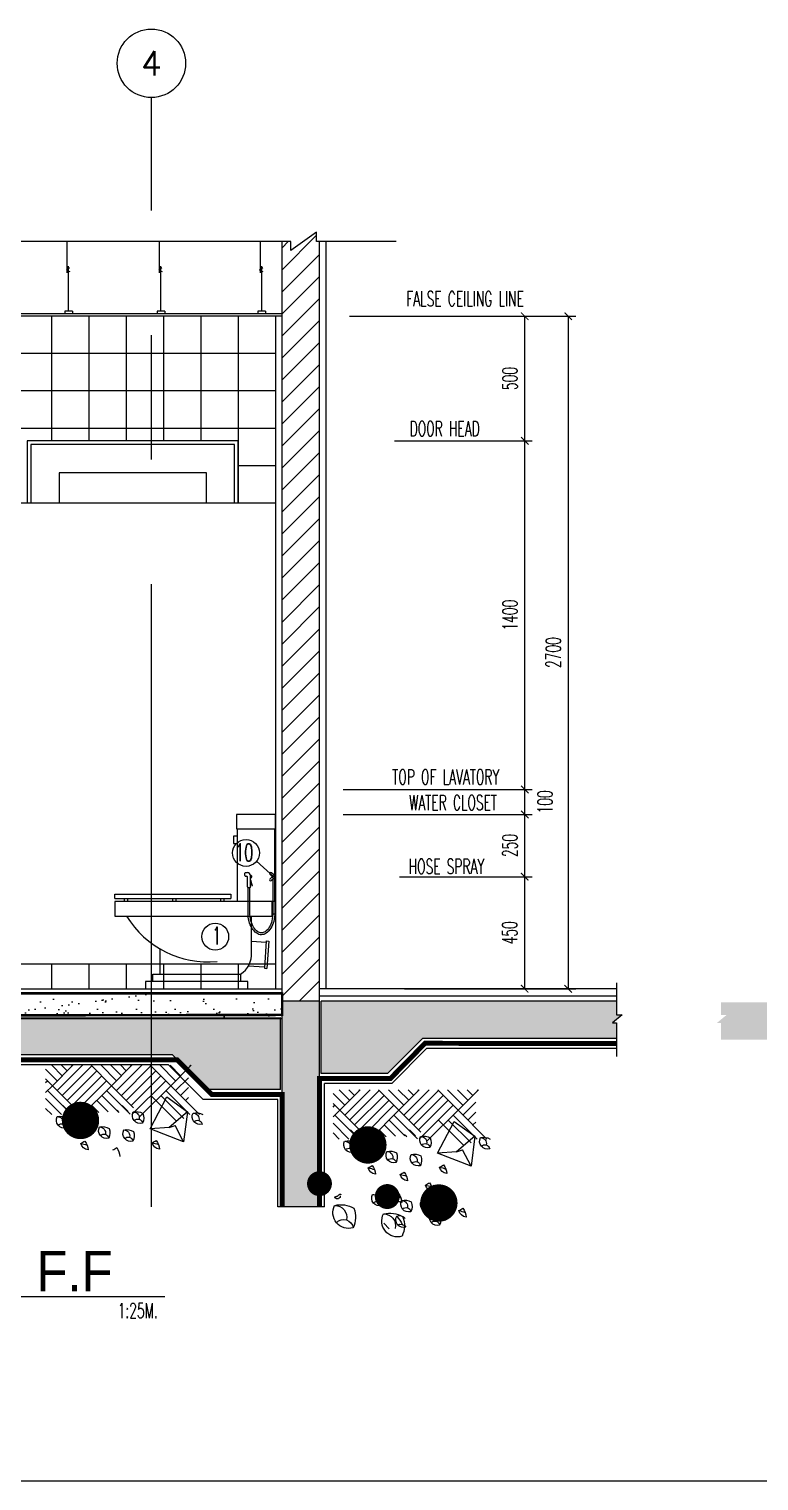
# Model space of a CAD drawing. Extents: x 417609.6 to 417638.5, y 43441 to 43460.9.
# Drawn here: x 417626.13 to 417629.06, y 43440.98 to 43446.81 of the extents above; entities that cross this region are included whole.
import ezdxf
from ezdxf.enums import TextEntityAlignment as Align

# ---------------------------------------------------------------- set-up
doc = ezdxf.new("R2010")
doc.units = 0
doc.header["$MEASUREMENT"] = 0
doc.header["$PDMODE"] = 3
doc.header["$PDSIZE"] = 0.1
doc.linetypes.add('CENTERX2', pattern=[4, 2.5, -0.5, 0.5, -0.5])
doc.linetypes.add('HIDDEN2', pattern=[0.1875, 0.125, -0.0625])
doc.layers.get('0').update_dxf_attribs({"linetype": 'CONTINUOUS'})
doc.layers.get('DEFPOINTS').update_dxf_attribs({"linetype": 'CONTINUOUS'})
for name, color, linetype in [('2', 2, 'CONTINUOUS'), ('AX', 6, 'CONTINUOUS'), ('AX-CR', 2, 'CONTINUOUS'), ('AX-TXT', 4, 'CONTINUOUS'), ('AXES', 11, 'CENTERX2'), ('Dimout', 4, 'CONTINUOUS'), ('DW', 7, 'CONTINUOUS'), ('ELE', 3, 'CONTINUOUS'), ('FIX', 3, 'CONTINUOUS'), ('gravel', 11, 'CONTINUOUS'), ('Hatch', 11, 'CONTINUOUS'), ('Plaster', 7, 'CONTINUOUS'), ('SANI', 2, 'CONTINUOUS'), ('Tile', 5, 'CONTINUOUS'), ('TITLE', 6, 'CONTINUOUS'), ('TXT', 2, 'CONTINUOUS'), ('TXT1', 2, 'CONTINUOUS'), ('WALL', 6, 'CONTINUOUS'), ('WallPartition', 2, 'CONTINUOUS'), ('Windows', 9, 'CONTINUOUS')]:
    doc.layers.add(name, color=color, linetype=linetype)
doc.styles.add('ROMANS', font='ROMANS.shx', dxfattribs={"width": 0.6})
doc.styles.add('TTXT', font='swisse.ttf', dxfattribs={"width": 0.6})
doc.dimstyles.new('R50', dxfattribs={"dimscale": 0, "dimtxt": 0.06, "dimasz": 0.03, "dimexe": 0.03, "dimexo": 0.03, "dimgap": 0.03, "dimtad": 1, "dimdec": 0, "dimlfac": 1000, "dimzin": 13, "dimdsep": 46, "dimtxsty": 'ROMANS', "dimblk": 'ARCHTICK', "dimcen": 0.09, "dimclrd": 4, "dimclre": 4, "dimclrt": 2, "dimadec": 0, "dimazin": 0, "dimtfac": 1, "dimtdec": 0, "dimtofl": 0, "dimtmove": 2, "dimatfit": 3, "dimldrblk": 'CLOSEDBLANK', "dimfxl": 0, "dimtolj": 1, "dimtzin": 0, "dimarcsym": 0})

# ---------------------------------------------------------------- blocks, each defined once
blk = doc.blocks.new('AXU')
at = {"layer": 'AX-CR'}
blk.add_circle((0, 350), 350, dxfattribs=at)
at = {"layer": 'AX-TXT', "style": 'ROMANS'}
blk.add_attdef('AX', text='', height=250, dxfattribs=at).set_placement((0, 350), align=Align.MIDDLE)
blk = doc.blocks.new('A$C03B742BD')
at = {"layer": 'SANI'}
for p, q in [((0, 0.238), (0, 0.247)), ((0.003, 0.25), (0.01, 0.25)), ((0.003, 0.235), (0.007, 0.235)), ((0.0225, 0.192), (0.0225, 0.2375)), ((0.1091, 0.234), (0.1003, 0.2428)), ((0.1155, 0.2404), (0.1067, 0.2492)), ((0.01, 0.192), (0.01, 0.232)), ((0.012, 0.19), (0.0205, 0.19)), ((0.0225, 0.221), (0.0291, 0.197)), ((0.0225, 0.2172), (0.0282, 0.1967)), ((0.1091, 0.2324), (0.1003, 0.2237)), ((0.1155, 0.2261), (0.1067, 0.2173))]:
    blk.add_line(p, q, dxfattribs=at)
for points in [[(0.0225, 0.2283, 0.064258), (0.0248, 0.2292, 0.106392), (0.0269, 0.2311, 0.159292), (0.0277, 0.2335, 0.159292), (0.0269, 0.236, 0.106392), (0.0248, 0.2379, 0.066222), (0.0224, 0.2388, 0.057624)], [(0.0225, 0.2303, 0.046557), (0.0238, 0.2309, 0.106392), (0.0253, 0.2323, 0.159292), (0.0257, 0.2335, 0.159292), (0.0253, 0.2348, 0.106392), (0.0238, 0.2362, 0.046557), (0.0225, 0.2367, 0.057624)], [(0.12, 0.2271), (0.12, 0.09, -0.060702), (0.1156, 0.0539, -0.074102), (0.1043, 0.0264, -0.106911), (0.0852, 0.0059, -0.152771), (0.0663, 0, -0.152771), (0.0473, 0.0059, -0.106911), (0.0282, 0.0264, -0.074102), (0.0169, 0.0539, -0.060702), (0.0125, 0.09), (0.0125, 0.19)], [(0.1125, 0.2231), (0.1125, 0.09, -0.060702), (0.1083, 0.0557, -0.074102), (0.0978, 0.0302, -0.106911), (0.0809, 0.0121, -0.152771), (0.0663, 0.0075, -0.152771), (0.0516, 0.0121, -0.106911), (0.0347, 0.0302, -0.074102), (0.0242, 0.0557, -0.060702), (0.02, 0.09), (0.02, 0.19)]]:
    blk.add_lwpolyline(points, format="xyb", dxfattribs=at)
blk.add_circle((0.1163, 0.2332), 0.0072, dxfattribs=at)
for centre, radius, start, end in [((0.003, 0.247), 0.003, 90, 180), ((0.003, 0.238), 0.003, 180, 270), ((0.007, 0.232), 0.003, 0, 90), ((0.01, 0.2375), 0.0125, 0, 90), ((0.1035, 0.246), 0.0045, 45, 225), ((0.012, 0.192), 0.002, 180, 270), ((0.0205, 0.192), 0.002, 270, 0), ((0.0286, 0.1968), 0.0005, 194.53893, 16.23807), ((0.1035, 0.2205), 0.0045, 135, 315)]:
    blk.add_arc(centre, radius, start, end, dxfattribs=at)
blk = doc.blocks.new('COMP')
at = {"layer": 'FIX'}
for p, q in [((-0.0411, 0.35), (-0.0411, 0.6416)), ((0.1079, 0.35), (0.1079, 0.6416)), ((-0.0575, 0.6125), (-0.0575, 0.5833)), ((-0.0411, 0.6125), (-0.0575, 0.6125)), ((-0.0575, 0.5833), (-0.0411, 0.5833)), ((-0.5343, 0.3618), (-0.5343, 0.3792)), ((-0.5343, 0.3792), (-0.0685, 0.3792)), ((-0.5343, 0.3618), (-0.0685, 0.3618)), ((-0.5343, 0.35), (-0.5343, 0.2917)), ((0.1079, 0.35), (-0.5343, 0.35)), ((-0.4959, 0.35), (-0.4959, 0.3618)), ((-0.4825, 0.35), (-0.4825, 0.3618)), ((-0.301, 0.35), (-0.301, 0.3618)), ((-0.2876, 0.35), (-0.2876, 0.3618)), ((-0.1087, 0.35), (-0.1087, 0.3618)), ((-0.0953, 0.35), (-0.0953, 0.3618)), ((-0.0685, 0.3792), (-0.0685, 0.3618)), ((0.0971, 0.2917), (0.0971, 0.35)), ((-0.5343, 0.2917), (0.0971, 0.2917)), ((0.0146, 0.1458), (0.0146, 0.2917)), ((0.0146, 0.1914), (0.0738, 0.1873)), ((0.0741, 0.1923), (0.0665, 0.0825)), ((0.0741, 0.1923), (0.0841, 0.1916)), ((0.0841, 0.1916), (0.0765, 0.0818)), ((-0.3528, 0.1603), (-0.3528, 0.0583)), ((-0.382, 0.0583), (-0.0292, 0.0583)), ((-0.382, 0.0292), (-0.382, 0.0583)), ((-0.0292, 0.0583), (-0.0292, 0.0292)), ((0.0027, 0.092), (0.0669, 0.0875)), ((0.0665, 0.0825), (0.0765, 0.0818))]:
    blk.add_line(p, q, dxfattribs=at)
for points in [[(0.1117, 0.6416), (0.1117, 0.7), (-0.0449, 0.7), (-0.0449, 0.6416)], [(0, 0), (0, 0.0292), (-0.4111, 0.0292), (-0.4111, 0)]]:
    blk.add_lwpolyline(points, close=True, dxfattribs=at)
for centre, radius, start, end in [((-0.1594, 0.4916), 0.3837, 211.41144, 275.3446), ((-0.0802, 0.1385), 0.0951, 302.4712, 4.3987)]:
    blk.add_arc(centre, radius, start, end, dxfattribs=at)
blk = doc.blocks.new('A$C53BB0ABE')
for p, q in [((0.1286, 0.5089), (0.0467, 0.5908)), ((0.0494, 0.5881), (0.052, 0.5908)), ((0.0692, 0.5683), (0.0916, 0.5908)), ((0.089, 0.5485), (0.1312, 0.5908)), ((0.1088, 0.5287), (0.1708, 0.5908)), ((0.1286, 0.5089), (0.2104, 0.5908)), ((0.3266, 0.4693), (0.2078, 0.5881)), ((0.3464, 0.4891), (0.2447, 0.5908)), ((0.3662, 0.5089), (0.2843, 0.5908)), ((0.287, 0.5881), (0.2896, 0.5908)), ((0.3068, 0.5683), (0.3292, 0.5908)), ((0.3266, 0.5485), (0.3688, 0.5908)), ((0.3464, 0.5287), (0.4084, 0.5908)), ((0.3662, 0.5089), (0.448, 0.5908)), ((0.5642, 0.4693), (0.4454, 0.5881)), ((0.584, 0.4891), (0.4823, 0.5908)), ((0.6038, 0.5089), (0.5219, 0.5908)), ((0.5246, 0.5881), (0.5272, 0.5908)), ((0.5444, 0.5683), (0.5668, 0.5908)), ((0.5642, 0.5485), (0.6064, 0.5908)), ((0.1088, 0.4891), (0.0574, 0.5405)), ((0.2844, 0.3927), (0.1484, 0.5287)), ((0.287, 0.4297), (0.1682, 0.5485)), ((0.3068, 0.4495), (0.188, 0.5683)), ((0.5048, 0.4099), (0.386, 0.5287)), ((0.5246, 0.4297), (0.4058, 0.5485)), ((0.5444, 0.4495), (0.4256, 0.5683)), ((0.584, 0.5287), (0.6308, 0.5756)), ((0.6038, 0.5089), (0.6308, 0.536)), ((0.6308, 0.5215), (0.6236, 0.5287)), ((0.0126, 0.3929), (0.1286, 0.5089)), ((0.0522, 0.3929), (0.1484, 0.4891)), ((0.089, 0.4693), (0.0574, 0.5009)), ((0.0761, 0.3773), (0.1682, 0.4693)), ((0.1077, 0.3692), (0.2078, 0.4693)), ((0.2522, 0.3853), (0.1286, 0.5089)), ((0.2775, 0.4202), (0.3662, 0.5089)), ((0.2911, 0.3942), (0.386, 0.4891)), ((0.3425, 0.406), (0.4058, 0.4693)), ((0.4822, 0.3929), (0.3662, 0.5089)), ((0.4877, 0.3929), (0.6038, 0.5089)), ((0.5273, 0.3929), (0.6236, 0.4891)), ((0.6308, 0.4819), (0.6038, 0.5089)), ((0.0692, 0.4495), (0.0574, 0.4613)), ((0.2998, 0.4059), (0.3237, 0.4297)), ((0.335, 0.4014), (0.3435, 0.4099)), ((0.3799, 0.4038), (0.4256, 0.4495)), ((0.4173, 0.4017), (0.4454, 0.4297)), ((0.4547, 0.3995), (0.4652, 0.4099)), ((0.4927, 0.3612), (0.5613, 0.4297)), ((0.5669, 0.3929), (0.6308, 0.4568)), ((0.6065, 0.3929), (0.6308, 0.4172)), ((0.6038, 0.1716), (0.5993, 0.1716)), ((0.5993, 0.1716), (0.5993, 0.17)), ((0.5993, 0.17), (0.6008, 0.17)), ((0.6008, 0.17), (0.6008, 0.1685)), ((0.6023, 0.1655), (0.6023, 0.1579)), ((0.6023, 0.1579), (0.6054, 0.1564)), ((0.6054, 0.17), (0.6038, 0.1716)), ((0.6069, 0.1685), (0.6054, 0.17)), ((0.6054, 0.1564), (0.6069, 0.1549)), ((0.6084, 0.167), (0.6069, 0.1685)), ((0.6069, 0.1549), (0.6084, 0.1534)), ((0.6099, 0.167), (0.6084, 0.167)), ((0.6084, 0.1534), (0.6175, 0.1534)), ((0.6114, 0.1655), (0.6099, 0.167)), ((0.6129, 0.164), (0.6114, 0.1655)), ((0.616, 0.164), (0.6129, 0.164)), ((0.6175, 0.1625), (0.616, 0.164)), ((0.6205, 0.1625), (0.6175, 0.1625)), ((0.6175, 0.1534), (0.619, 0.1549)), ((0.619, 0.1549), (0.622, 0.1549)), ((0.6205, 0.1609), (0.6205, 0.1625)), ((0.6236, 0.1609), (0.6205, 0.1609)), ((0.622, 0.1564), (0.6236, 0.1579)), ((0.622, 0.1549), (0.622, 0.1564)), ((0.6236, 0.1579), (0.6236, 0.1609)), ((0.1652, 0.1106), (0.1667, 0.1091)), ((0.1667, 0.1091), (0.1758, 0.1091)), ((0.1758, 0.1091), (0.1773, 0.1106)), ((0.1773, 0.1106), (0.1804, 0.1106)), ((0.4049, 0.033), (0.4273, 0.0554))]:
    blk.add_line(p, q)
for points in [[(0.0766, 0.2837), (0.2116, 0.3362), (0.1441, 0.4638), (0.0616, 0.4038), (0.0766, 0.2837), (0.1112, 0.3497)], [(0.1343, 0.3416), (0.2116, 0.3362), (0.1441, 0.4638), (0.0616, 0.4038), (0.1343, 0.3416), (0.1112, 0.3497)]]:
    blk.add_lwpolyline(points)
for centre, radius, start, end in [((0.0263, 0.3493), 0.0509, 76.03216, 121.14052), ((0.0105, 0.3841), 0.0317, 253.70906, 27.40145), ((0.0207, 0.3509), 0.0193, 42.45997, 171.80435), ((0.0385, 0.3747), 0.024, 89.57083, 192.73345), ((0.2876, 0.38), 0.0506, 159.5756, 205.15216), ((0.2666, 0.354), 0.0509, 76.03216, 121.14052), ((0.2507, 0.3889), 0.0317, 253.70906, 27.40145), ((0.261, 0.3557), 0.0193, 42.45997, 171.80435), ((0.2787, 0.3794), 0.024, 89.57083, 192.73345), ((0.5929, 0.3611), 0.0506, 159.5756, 205.15216), ((0.5718, 0.3352), 0.0509, 76.03216, 121.14052), ((0.556, 0.37), 0.0317, 253.70906, 27.40145), ((0.5662, 0.3369), 0.0193, 42.45997, 171.80435), ((0.5839, 0.3606), 0.024, 89.57083, 192.73345), ((0.3258, 0.3075), 0.0506, 159.5756, 205.15216), ((0.3047, 0.2816), 0.0509, 76.03216, 121.14052), ((0.2889, 0.3164), 0.0317, 253.70906, 27.40145), ((0.2991, 0.2833), 0.0193, 42.45997, 171.80435), ((0.3168, 0.307), 0.024, 89.57083, 192.73345), ((0.4233, 0.3197), 0.0506, 159.5756, 205.15216), ((0.4022, 0.2938), 0.0509, 76.03216, 121.14052), ((0.3864, 0.3286), 0.0317, 253.70906, 27.40145), ((0.3966, 0.2954), 0.0193, 42.45997, 171.80435), ((0.4143, 0.3192), 0.024, 89.57083, 192.73345), ((0.2409, 0.2493), 0.0669, 143.51132, 175.91913), ((0.1707, 0.2874), 0.0336, 275.8828, 346.64304), ((0.1707, 0.2874), 0.0336, 275.8828, 346.64304), ((0.2198, 0.1738), 0.1071, 98.87649, 112.94629), ((-0.5126, -0.9402), 1.4144, 59.59064, 60.35176), ((0.3991, 0.2205), 0.0669, 143.51132, 175.91913), ((0.3289, 0.2586), 0.0336, 275.8828, 346.64304), ((0.3289, 0.2586), 0.0336, 275.8828, 346.64304), ((0.3781, 0.145), 0.1071, 98.87649, 112.94629), ((-0.3544, -0.969), 1.4144, 59.59064, 60.35176), ((0.5272, 0.2468), 0.0669, 143.51132, 175.91913), ((0.457, 0.285), 0.0336, 275.8828, 346.64304), ((0.457, 0.285), 0.0336, 275.8828, 346.64304), ((0.5062, 0.1714), 0.1071, 98.87649, 112.94629), ((-0.2263, -0.9426), 1.4144, 59.59064, 60.35176), ((0.2342, 0.1849), 0.0506, 159.5756, 205.15216), ((0.1973, 0.1938), 0.0317, 253.70906, 27.40145), ((0.2076, 0.1607), 0.0193, 42.45997, 171.80435), ((0.2974, 0.1777), 0.0669, 143.51132, 175.91913), ((0.2272, 0.2159), 0.0336, 275.8828, 346.64304), ((0.2272, 0.2159), 0.0336, 275.8828, 346.64304), ((0.2764, 0.1023), 0.1071, 98.87649, 112.94629), ((-0.4561, -1.0117), 1.4144, 59.59064, 60.35176), ((0.2641, 0.1182), 0.0309, 145.67748, 215.12966), ((0.2643, 0.1135), 0.0339, 70.06393, 139.32745), ((0.2477, 0.1308), 0.0317, 253.70906, 27.40145), ((0.258, 0.0977), 0.0193, 42.45997, 171.80435), ((0.2757, 0.1214), 0.024, 89.57083, 192.73345), ((0.364, 0.1228), 0.0506, 159.5756, 205.15216), ((0.343, 0.0969), 0.0509, 76.03216, 121.14052), ((0.3271, 0.1317), 0.0317, 253.70906, 27.40145), ((0.3374, 0.0986), 0.0193, 42.45997, 171.80435), ((0.3551, 0.1223), 0.024, 89.57083, 192.73345), ((0.4217, 0.1339), 0.0669, 143.51132, 175.91913), ((0.3515, 0.172), 0.0336, 275.8828, 346.64304), ((0.3515, 0.172), 0.0336, 275.8828, 346.64304), ((0.4007, 0.0584), 0.1071, 98.87649, 112.94629), ((-0.3318, -1.0556), 1.4144, 59.59064, 60.35176), ((0.4809, 0.1473), 0.0506, 159.5756, 205.15216), ((0.444, 0.1562), 0.0317, 253.70906, 27.40145), ((0.4542, 0.123), 0.0193, 42.45997, 171.80435), ((0.4719, 0.1468), 0.024, 89.57083, 192.73345), ((0.5997, 0.0276), 0.1018, 76.03216, 121.14052), ((0.568, 0.0973), 0.0634, 253.70906, 27.40145), ((0.6239, 0.0785), 0.048, 89.57083, 192.73345), ((0.1633, 0.075), 0.0669, 143.51132, 175.91913), ((0.0931, 0.1132), 0.0336, 275.8828, 346.64304), ((0.0931, 0.1132), 0.0336, 275.8828, 346.64304), ((0.1423, -0.0004), 0.1071, 98.87649, 112.94629), ((-0.5902, -1.1144), 1.4144, 59.59064, 60.35176), ((0.247, 0.0605), 0.0669, 143.51132, 175.91913), ((0.1768, 0.0987), 0.0336, 275.8828, 346.64304), ((0.1768, 0.0987), 0.0336, 275.8828, 346.64304), ((0.2259, -0.0149), 0.1071, 98.87649, 112.94629), ((-0.5065, -1.1289), 1.4144, 59.59064, 60.35176), ((0.2488, 0.0686), 0.0506, 159.5756, 205.15216), ((0.2277, 0.0426), 0.0509, 76.03216, 121.14052), ((0.2119, 0.0775), 0.0317, 253.70906, 27.40145), ((0.2221, 0.0443), 0.0193, 42.45997, 171.80435), ((0.2398, 0.0681), 0.024, 89.57083, 192.73345), ((0.347, 0.0689), 0.0317, 253.70906, 27.40145), ((0.3641, 0.0592), 0.0267, 65.59916, 147.40224), ((0.4454, 0.0455), 0.1012, 159.5756, 205.15216), ((0.4033, -0.0063), 0.1018, 76.03216, 121.14052), ((0.5126, -0.0328), 0.1801, 139.75143, 152.5428), ((0.3716, 0.0634), 0.0634, 253.70906, 27.40145), ((0.4275, 0.0445), 0.048, 89.57083, 192.73345), ((0.6418, 0.0795), 0.1012, 159.5756, 205.15216), ((0.5884, 0.031), 0.0386, 42.45997, 171.80435), ((0.3603, 0.0256), 0.0257, 64.36812, 149.89619)]:
    blk.add_arc(centre, radius, start, end)
at = {"layer": 'Hatch'}
for points, const_width in [([(0.4534, 0.3692, 1), (0.5284, 0.3692, 1)], 0.075), ([(0.6603, 0.2138, 1), (0.7103, 0.2138, 1)], 0.05), ([(0.1682, 0.136, 1), (0.2432, 0.136, 1)], 0.075), ([(0.3881, 0.162, 1), (0.4381, 0.162, 1)], 0.05)]:
    blk.add_lwpolyline(points, format="xyb", close=True, dxfattribs=dict(at, const_width=const_width))
blk = doc.blocks.new('A$C22107CF4')
for p, q in [((0.1286, 0.2837), (0.0467, 0.3655)), ((0.0494, 0.3629), (0.052, 0.3655)), ((0.0692, 0.3431), (0.0916, 0.3655)), ((0.089, 0.3233), (0.1312, 0.3655)), ((0.1088, 0.3035), (0.1708, 0.3655)), ((0.1286, 0.2837), (0.2104, 0.3655)), ((0.3266, 0.2441), (0.2078, 0.3629)), ((0.3464, 0.2639), (0.2447, 0.3655)), ((0.3662, 0.2837), (0.2843, 0.3655)), ((0.287, 0.3629), (0.2896, 0.3655)), ((0.3068, 0.3431), (0.3292, 0.3655)), ((0.3266, 0.3233), (0.3688, 0.3655)), ((0.3464, 0.3035), (0.4084, 0.3655)), ((0.3662, 0.2837), (0.448, 0.3655)), ((0.5642, 0.2441), (0.4454, 0.3629)), ((0.584, 0.2639), (0.4823, 0.3655)), ((0.6038, 0.2837), (0.5219, 0.3655)), ((0.5246, 0.3629), (0.5272, 0.3655)), ((0.5444, 0.3431), (0.5668, 0.3655)), ((0.5642, 0.3233), (0.6064, 0.3655)), ((0.584, 0.3035), (0.6308, 0.3504)), ((0.1088, 0.2639), (0.0574, 0.3153)), ((0.2844, 0.1675), (0.1484, 0.3035)), ((0.287, 0.2045), (0.1682, 0.3233)), ((0.3068, 0.2243), (0.188, 0.3431)), ((0.5048, 0.1847), (0.386, 0.3035)), ((0.5246, 0.2045), (0.4058, 0.3233)), ((0.5444, 0.2243), (0.4256, 0.3431)), ((0.6038, 0.2837), (0.6308, 0.3108)), ((0.6308, 0.2962), (0.6236, 0.3035)), ((0.0126, 0.1677), (0.1286, 0.2837)), ((0.0522, 0.1677), (0.1484, 0.2639)), ((0.089, 0.2441), (0.0574, 0.2757)), ((0.0692, 0.2243), (0.0574, 0.2361)), ((0.0761, 0.152), (0.1682, 0.2441)), ((0.1077, 0.144), (0.2078, 0.2441)), ((0.2522, 0.1601), (0.1286, 0.2837)), ((0.2775, 0.195), (0.3662, 0.2837)), ((0.2911, 0.169), (0.386, 0.2639)), ((0.3425, 0.1808), (0.4058, 0.2441)), ((0.4822, 0.1677), (0.3662, 0.2837)), ((0.4877, 0.1677), (0.6038, 0.2837)), ((0.5273, 0.1677), (0.6236, 0.2639)), ((0.6308, 0.2566), (0.6038, 0.2837)), ((0.2998, 0.1806), (0.3237, 0.2045)), ((0.335, 0.1762), (0.3435, 0.1847)), ((0.3799, 0.1786), (0.4256, 0.2243)), ((0.4173, 0.1764), (0.4454, 0.2045)), ((0.4547, 0.1742), (0.4652, 0.1847)), ((0.4927, 0.1359), (0.5613, 0.2045)), ((0.5669, 0.1677), (0.6308, 0.2316)), ((0.6065, 0.1677), (0.6308, 0.192))]:
    blk.add_line(p, q)
for points in [[(0.0766, 0.0585), (0.2116, 0.111), (0.1441, 0.2385), (0.0616, 0.1785), (0.0766, 0.0585), (0.1112, 0.1244)], [(0.1343, 0.1163), (0.2116, 0.111), (0.1441, 0.2385), (0.0616, 0.1785), (0.1343, 0.1163), (0.1112, 0.1244)]]:
    blk.add_lwpolyline(points)
for centre, radius, start, end in [((0.0263, 0.124), 0.0509, 76.03216, 121.14052), ((0.2666, 0.1288), 0.0509, 76.03216, 121.14052), ((0.2507, 0.1636), 0.0317, 253.70906, 27.40145), ((0.2787, 0.1542), 0.024, 89.57083, 192.73345), ((0.0105, 0.1589), 0.0317, 253.70906, 27.40145), ((0.0207, 0.1257), 0.0193, 42.45997, 171.80435), ((0.0385, 0.1494), 0.024, 89.57083, 192.73345), ((0.2876, 0.1547), 0.0506, 159.5756, 205.15216), ((0.261, 0.1305), 0.0193, 42.45997, 171.80435), ((0.4022, 0.0685), 0.0509, 76.03216, 121.14052), ((0.3864, 0.1034), 0.0317, 253.70906, 27.40145), ((0.4143, 0.0939), 0.024, 89.57083, 192.73345), ((0.5929, 0.1359), 0.0506, 159.5756, 205.15216), ((0.5718, 0.1099), 0.0509, 76.03216, 121.14052), ((0.556, 0.1448), 0.0317, 253.70906, 27.40145), ((0.5662, 0.1116), 0.0193, 42.45997, 171.80435), ((0.5839, 0.1354), 0.024, 89.57083, 192.73345), ((0.2409, 0.024), 0.0669, 143.51132, 175.91913), ((-0.5126, -1.1654), 1.4144, 59.59064, 60.35176), ((0.3258, 0.0823), 0.0506, 159.5756, 205.15216), ((0.3047, 0.0563), 0.0509, 76.03216, 121.14052), ((0.2889, 0.0912), 0.0317, 253.70906, 27.40145), ((0.2991, 0.058), 0.0193, 42.45997, 171.80435), ((0.3168, 0.0818), 0.024, 89.57083, 192.73345), ((0.4233, 0.0945), 0.0506, 159.5756, 205.15216), ((0.3966, 0.0702), 0.0193, 42.45997, 171.80435), ((0.5272, 0.0216), 0.0669, 143.51132, 175.91913), ((-0.2263, -1.1678), 1.4144, 59.59064, 60.35176), ((0.1707, 0.0622), 0.0336, 275.8828, 346.64304), ((0.1707, 0.0622), 0.0336, 275.8828, 346.64304), ((0.2198, -0.0514), 0.1071, 98.87649, 112.94629), ((0.3991, -0.0048), 0.0669, 143.51132, 175.91913), ((-0.3544, -1.1942), 1.4144, 59.59064, 60.35176), ((0.457, 0.0598), 0.0336, 275.8828, 346.64304), ((0.457, 0.0598), 0.0336, 275.8828, 346.64304), ((0.5062, -0.0538), 0.1071, 98.87649, 112.94629)]:
    blk.add_arc(centre, radius, start, end)
at = {"layer": 'Hatch', "const_width": 0.075}
blk.add_lwpolyline([(0.4534, 0.144, 1), (0.5284, 0.144, 1)], format="xyb", close=True, dxfattribs=at)
blk = doc.blocks.new('GAN')
for p, q in [((-0.0212, 0.1644), (-0.0212, 0.29)), ((-0.0155, 0.01), (-0.0155, 0.1918)), ((0, 0.01), (-0.031, 0.01)), ((-0.031, 0.01), (-0.031, 0)), ((0, 0.01), (0, 0))]:
    blk.add_line(p, q)
blk.add_lwpolyline([(-0.0118, 0.184), (-0.024, 0.1754), (-0.0113, 0.1703)])
blk = doc.blocks.new('_ARCHTICK')
at = {"color": 0, "linetype": 'ByBlock', "const_width": 0.15}
blk.add_lwpolyline([(-0.5, -0.5), (0.5, 0.5)], dxfattribs=at)
blk = doc.blocks.new('*D166')
at = {"layer": 'DEFPOINTS', "color": 0}
for p in [(417628.1196, 43445.6528), (417628.1189, 43442.9528), (417628.2939, 43442.9528)]:
    blk.add_point(p, dxfattribs=at)
at = {"layer": 'Dimout', "color": 4, "lineweight": -2}
for p, q in [((417628.1496, 43445.6528), (417628.3239, 43445.6528)), ((417628.2939, 43445.6528), (417628.2939, 43442.9528)), ((417628.1489, 43442.9528), (417628.3239, 43442.9528))]:
    blk.add_line(p, q, dxfattribs=at)
at = {"layer": 'Dimout', "color": 4, "lineweight": -2, "xscale": 0.03, "yscale": 0.03, "zscale": 0.03}
for p, rotation in [((417628.2939, 43445.6528), 90), ((417628.2939, 43442.9528), 270)]:
    blk.add_blockref('_ARCHTICK', p, dxfattribs=dict(at, rotation=rotation))
at = {"layer": 'Dimout', "color": 2, "insert": (417628.2339, 43444.3028), "char_height": 0.06, "attachment_point": 5, "rotation": 90, "style": 'ROMANS'}
blk.add_mtext('\\A1;2700', dxfattribs=at)
blk = doc.blocks.new('_ClosedBlank')
at = {"color": 0, "linetype": 'ByBlock', "lineweight": -2}
for p, q in [((-1, 0.17), (0, 0)), ((-1, 0.17), (-1, -0.17)), ((0, 0), (-1, -0.17))]:
    blk.add_line(p, q, dxfattribs=at)
blk = doc.blocks.new('*D167')
at = {"layer": 'DEFPOINTS', "color": 0}
for p in [(417627.5658, 43445.1528), (417628.1196, 43445.1528), (417627.3598, 43443.7528)]:
    blk.add_point(p, dxfattribs=at)
at = {"layer": 'Dimout', "color": 4, "lineweight": -2}
for p, q in [((417627.5958, 43445.1528), (417628.1496, 43445.1528)), ((417628.1196, 43443.7528), (417628.1196, 43445.1528)), ((417627.3898, 43443.7528), (417628.1496, 43443.7528))]:
    blk.add_line(p, q, dxfattribs=at)
at = {"layer": 'Dimout', "color": 4, "lineweight": -2, "xscale": 0.03, "yscale": 0.03, "zscale": 0.03}
for p, rotation in [((417628.1196, 43445.1528), 90), ((417628.1196, 43443.7528), 270)]:
    blk.add_blockref('_ARCHTICK', p, dxfattribs=dict(at, rotation=rotation))
at = {"layer": 'Dimout', "color": 2, "insert": (417628.0596, 43444.4528), "char_height": 0.06, "attachment_point": 5, "rotation": 90, "style": 'ROMANS'}
blk.add_mtext('\\A1;1400', dxfattribs=at)
blk = doc.blocks.new('*D168')
at = {"layer": 'DEFPOINTS', "color": 0}
for p in [(417627.3598, 43443.7528), (417628.1196, 43443.7528), (417627.3598, 43443.6528)]:
    blk.add_point(p, dxfattribs=at)
at = {"layer": 'Dimout', "color": 4, "lineweight": -2}
for p, q in [((417627.3898, 43443.7528), (417628.1496, 43443.7528)), ((417628.1196, 43443.6528), (417628.1196, 43443.7528)), ((417627.3898, 43443.6528), (417628.1496, 43443.6528))]:
    blk.add_line(p, q, dxfattribs=at)
at = {"layer": 'Dimout', "color": 4, "lineweight": -2, "xscale": 0.03, "yscale": 0.03, "zscale": 0.03}
for p, rotation in [((417628.1196, 43443.7528), 90), ((417628.1196, 43443.6528), 270)]:
    blk.add_blockref('_ARCHTICK', p, dxfattribs=dict(at, rotation=rotation))
at = {"layer": 'Dimout', "color": 2, "insert": (417628.2004, 43443.7028), "char_height": 0.06, "attachment_point": 5, "rotation": 90, "style": 'ROMANS'}
blk.add_mtext('\\A1;100', dxfattribs=at)
blk = doc.blocks.new('*D169')
at = {"layer": 'DEFPOINTS', "color": 0}
for p in [(417628.1196, 43443.6528), (417628.1196, 43443.6528), (417627.5858, 43443.4028)]:
    blk.add_point(p, dxfattribs=at)
at = {"layer": 'Dimout', "color": 4, "lineweight": -2}
for p, q in [((417628.1196, 43443.4028), (417628.1196, 43443.6528)), ((417627.6158, 43443.4028), (417628.1496, 43443.4028))]:
    blk.add_line(p, q, dxfattribs=at)
at = {"layer": 'Dimout', "color": 4, "lineweight": -2, "xscale": 0.03, "yscale": 0.03, "zscale": 0.03}
for p, rotation in [((417628.1196, 43443.6528), 90), ((417628.1196, 43443.4028), 270)]:
    blk.add_blockref('_ARCHTICK', p, dxfattribs=dict(at, rotation=rotation))
at = {"layer": 'Dimout', "color": 2, "insert": (417628.0596, 43443.5278), "char_height": 0.06, "attachment_point": 5, "rotation": 90, "style": 'ROMANS'}
blk.add_mtext('\\A1;250', dxfattribs=at)
blk = doc.blocks.new('*D170')
at = {"layer": 'DEFPOINTS', "color": 0}
for p in [(417628.1189, 43443.4028), (417627.6058, 43442.9528), (417628.1189, 43442.9528)]:
    blk.add_point(p, dxfattribs=at)
at = {"layer": 'Dimout', "color": 4, "lineweight": -2}
for p, q in [((417628.1189, 43443.4028), (417628.1189, 43442.9528)), ((417627.6358, 43442.9528), (417628.1489, 43442.9528))]:
    blk.add_line(p, q, dxfattribs=at)
at = {"layer": 'Dimout', "color": 4, "lineweight": -2, "xscale": 0.03, "yscale": 0.03, "zscale": 0.03}
for p, rotation in [((417628.1189, 43443.4028), 90), ((417628.1189, 43442.9528), 270)]:
    blk.add_blockref('_ARCHTICK', p, dxfattribs=dict(at, rotation=rotation))
at = {"layer": 'Dimout', "color": 2, "insert": (417628.0589, 43443.1778), "char_height": 0.06, "attachment_point": 5, "rotation": 90, "style": 'ROMANS'}
blk.add_mtext('\\A1;450', dxfattribs=at)
blk = doc.blocks.new('*D171')
at = {"layer": 'DEFPOINTS', "color": 0}
for p in [(417627.3858, 43445.6528), (417628.1196, 43445.6528), (417627.5658, 43445.1528)]:
    blk.add_point(p, dxfattribs=at)
at = {"layer": 'Dimout', "color": 4, "lineweight": -2}
for p, q in [((417627.4158, 43445.6528), (417628.1496, 43445.6528)), ((417628.1196, 43445.1528), (417628.1196, 43445.6528)), ((417627.5958, 43445.1528), (417628.1496, 43445.1528))]:
    blk.add_line(p, q, dxfattribs=at)
at = {"layer": 'Dimout', "color": 4, "lineweight": -2, "xscale": 0.03, "yscale": 0.03, "zscale": 0.03}
for p, rotation in [((417628.1196, 43445.6528), 90), ((417628.1196, 43445.1528), 270)]:
    blk.add_blockref('_ARCHTICK', p, dxfattribs=dict(at, rotation=rotation))
at = {"layer": 'Dimout', "color": 2, "insert": (417628.0596, 43445.4028), "char_height": 0.06, "attachment_point": 5, "rotation": 90, "style": 'ROMANS'}
blk.add_mtext('\\A1;500', dxfattribs=at)

msp = doc.modelspace()

# ---------------------------------------------------------------- hatches: boundary and pattern name
at = {"layer": 'Hatch'}
h = msp.add_hatch(dxfattribs=at)
h.set_pattern_fill('ANSI31', color=256, scale=0.5, style=0)
h.set_pattern_definition([(45, (-125.821887, -60.16814), (-0.044194173824, 0.044194173824), [])])
h.paths.add_polyline_path([(417627.2947, 43445.9528), (417627.283, 43445.9528), (417627.283, 43445.99), (417627.1801, 43445.9172), (417627.1801, 43445.9528), (417627.1447, 43445.9528), (417627.1447, 43442.9379), (417627.1447, 43442.9379), (417627.1447, 43442.9028), (417627.2947, 43442.9028)])
h.paths.add_polyline_path([(417624.2947, 43445.9528), (417624.2696, 43445.9528), (417624.2696, 43445.99), (417624.1667, 43445.9172), (417624.1667, 43445.9528), (417624.1447, 43445.9528), (417624.1447, 43442.8978), (417624.2947, 43442.8978), (417624.2947, 43442.9328)])
at = {"layer": 'Windows'}
h = msp.add_hatch(dxfattribs=at)
h.set_pattern_fill('AR-CONC', color=256, scale=0.03, style=0)
h.set_pattern_definition([(50, (-125.82189, -60.16814), (0.21517805478, -0.018825640495), [0.0225, -0.2475]), (355, (-125.82189, -60.16814), (-0.04162540008, 0.22565764011), [0.018, -0.198]), (100.4514, (-125.80396, -60.1697), (0.17355281451, 0.20683186262), [0.019122057, -0.2103426336]), (46.1842, (-125.8219, -60.10814), (0.32017231459, -0.0496557043), [0.03375, -0.37125]), (96.6356, (-125.7952, -60.11228), (0.28039881166, 0.29223536127), [0.0286830864, -0.3155139]), (351.1842, (-125.8219, -60.10814), (0.28039858354, 0.29223558028), [0.027, -0.297]), (21, (-125.79189, -60.12314), (0.179072115636, -0.1207856672), [0.0225, -0.2475]), (326, (-125.79189, -60.12314), (0.07299459958, 0.21754501351), [0.018, -0.198]), (71.4514, (-125.77696, -60.1332), (0.25206678857, 0.09675914901), [0.019122057, -0.2103426336]), (37.5, (-125.82189, -60.16814), (0.003647956595, 0.09986815615), [0, -0.1956, 0, -0.201, 0, -0.19875]), (7.5, (-125.82189, -60.16814), (0.078920861233, 0.118323513565), [0, -0.1146, 0, -0.1911, 0, -0.07575]), (327.5, (-125.88879, -60.16814), (0.160146730852, -0.00676646152), [0, -0.075, 0, -0.234, 0, -0.3105]), (317.5, (-125.91879, -60.16814), (0.174955850803, 0.0300314947), [0, -0.0975, 0, -0.1554, 0, -0.2205])])
h.paths.add_polyline_path([(417628.4878, 43442.8156), (417628.4713, 43442.8156), (417628.5104, 43442.8481), (417628.4878, 43442.8481), (417628.4878, 43442.9028), (417627.301, 43442.9028), (417627.301, 43442.6128), (417627.5687, 43442.6128), (417627.7087, 43442.7528), (417628.4878, 43442.7528)])
h.paths.add_polyline_path([(417627.2947, 43442.9028), (417627.1447, 43442.9028), (417627.1447, 43442.8328), (417627.1447, 43442.8328), (417627.1447, 43442.0772), (417627.2947, 43442.0772)])
h.paths.add_polyline_path([(417627.1383, 43442.8328), (417626.6197, 43442.8328), (417626.6197, 43442.6878), (417626.7047, 43442.6878), (417626.8447, 43442.5478), (417627.1383, 43442.5478)])
h.paths.add_polyline_path([(417626.6197, 43442.8328), (417624.3003, 43442.8328), (417624.3003, 43442.5478), (417624.5939, 43442.5478), (417624.7339, 43442.6878), (417626.6197, 43442.6878)])
h.paths.add_polyline_path([(417624.2947, 43442.8428), (417624.2947, 43442.8978), (417624.1447, 43442.8978), (417624.1447, 43442.0772), (417624.2947, 43442.0772)])
h.paths.add_polyline_path([(417624.1395, 43442.8978), (417623.0947, 43442.8978), (417623.0947, 43442.8481), (417623.1172, 43442.8481), (417623.0782, 43442.8156), (417623.0947, 43442.8156), (417623.0947, 43442.7478), (417623.7047, 43442.7478), (417623.8447, 43442.6078), (417624.1395, 43442.6078)])
h = msp.add_hatch(dxfattribs=at)
h.set_pattern_fill('AR-SAND', color=256, scale=0.05, style=0)
h.set_pattern_definition([(37.5, (-125.82189, -60.16814), (-0.003149667905, 0.09634118845), [0, -0.076, 0, -0.085, 0, -0.08125]), (7.5, (-125.82189, -60.16814), (0.088488835263, 0.14110730326), [0, -0.041, 0, -0.0685, 0, -0.02625]), (327.5, (-125.88339, -60.16814), (0.155707093088, 0.000282952677), [0, -0.025, 0, -0.09, 0, -0.1175]), (317.5, (-125.88339, -60.16814), (0.15030633023, 0.043883778247), [0, -0.0125, 0, -0.059, 0, -0.0675])])
h.paths.add_polyline_path([(417627.1447, 43442.9329), (417624.3003, 43442.9329), (417624.3003, 43442.8328), (417627.1447, 43442.8328)])
h = msp.add_hatch(dxfattribs=at)
h.set_pattern_fill('AR-CONC', color=256, scale=0.03, style=0)
h.set_pattern_definition([(50, (-127.10799, -60.16816), (0.21517805478, -0.018825640495), [0.0225, -0.2475]), (355, (-127.10799, -60.16816), (-0.04162540008, 0.22565764011), [0.018, -0.198]), (100.4514, (-127.09005, -60.16973), (0.17355281451, 0.20683186262), [0.019122057, -0.2103426336]), (46.1842, (-127.10799, -60.10816), (0.32017231459, -0.0496557043), [0.03375, -0.37125]), (96.6356, (-127.0813, -60.1123), (0.28039881166, 0.29223536127), [0.0286830864, -0.3155139]), (351.1842, (-127.108, -60.10816), (0.28039858354, 0.29223558028), [0.027, -0.297]), (21, (-127.07799, -60.12316), (0.179072115636, -0.1207856672), [0.0225, -0.2475]), (326, (-127.07799, -60.12316), (0.07299459958, 0.21754501351), [0.018, -0.198]), (71.4514, (-127.06306, -60.13323), (0.25206678857, 0.09675914901), [0.019122057, -0.2103426336]), (37.5, (-127.107985, -60.16816), (0.003647956595, 0.09986815615), [0, -0.1956, 0, -0.201, 0, -0.19875]), (7.5, (-127.10799, -60.16816), (0.078920861233, 0.118323513565), [0, -0.1146, 0, -0.1911, 0, -0.07575]), (327.5, (-127.174885, -60.16816), (0.160146730852, -0.00676646152), [0, -0.075, 0, -0.234, 0, -0.3105]), (317.5, (-127.20489, -60.16816), (0.174955850803, 0.0300314947), [0, -0.0975, 0, -0.1554, 0, -0.2205])])
h.paths.add_polyline_path([(417634.2069, 43442.6128), (417634.3469, 43442.7528), (417635.1261, 43442.7528), (417635.1261, 43442.8156), (417635.1096, 43442.8156), (417635.1486, 43442.8481), (417635.1261, 43442.8481), (417635.1261, 43442.9028), (417633.9393, 43442.9028), (417633.9393, 43442.6128)])
h.paths.add_polyline_path([(417633.7829, 43442.5478), (417633.7829, 43442.0771), (417633.9329, 43442.0771), (417633.9329, 43442.1452, -0.412817), (417633.9081, 43442.1702, -0.412817), (417633.9329, 43442.1952), (417633.9329, 43442.9028), (417633.783, 43442.9028), (417633.783, 43442.8328), (417633.7829, 43442.8328)])
h.paths.add_polyline_path([(417631.2579, 43442.8328), (417631.2579, 43442.6878), (417633.3429, 43442.6878), (417633.4829, 43442.5478), (417633.7766, 43442.5478), (417633.7766, 43442.8328)])
h.paths.add_polyline_path([(417630.1136, 43442.8328), (417630.1136, 43442.5478), (417630.4072, 43442.5478), (417630.5472, 43442.6878), (417631.2579, 43442.6878), (417631.2579, 43442.8328)])
h.paths.add_polyline_path([(417629.9579, 43442.0771), (417630.1079, 43442.0771), (417630.1079, 43442.8978), (417629.9579, 43442.8978)])
h.paths.add_polyline_path([(417629.9528, 43442.8978), (417628.908, 43442.8978), (417628.908, 43442.848), (417628.9305, 43442.848), (417628.8914, 43442.8156), (417628.908, 43442.8156), (417628.908, 43442.7478), (417629.5179, 43442.7478), (417629.6579, 43442.6078), (417629.9528, 43442.6078)])

# ---------------------------------------------------------------- linework, layer by layer
for p, q in [((417627.1447, 43445.6628), (417624.2947, 43445.6628)), ((417627.1447, 43445.6528), (417624.2947, 43445.6528))]:
    msp.add_line(p, q)
at = {"layer": '2'}
for p, q in [((417627.1187, 43444.9028), (417625.5947, 43444.9028)), ((417625.6447, 43443.0529), (417627.1187, 43443.0529)), ((417627.1447, 43442.0772), (417627.1447, 43442.9028)), ((417627.2947, 43442.9028), (417627.1447, 43442.9028)), ((417627.2947, 43442.0772), (417627.2947, 43442.9028)), ((417628.4878, 43442.9028), (417627.301, 43442.9028)), ((417627.301, 43442.6128), (417627.301, 43442.9028)), ((417624.3003, 43442.8328), (417627.1383, 43442.8378)), ((417627.1383, 43442.5478), (417627.1383, 43442.8378)), ((417627.5687, 43442.6128), (417627.7087, 43442.7528)), ((417627.5852, 43442.5728), (417627.7252, 43442.7128)), ((417628.4878, 43442.7528), (417627.7087, 43442.7528)), ((417628.4878, 43442.7128), (417627.7252, 43442.7128)), ((417626.7047, 43442.6878), (417624.7339, 43442.6878)), ((417626.8447, 43442.5478), (417626.7047, 43442.6878)), ((417626.6881, 43442.6478), (417624.7505, 43442.6478)), ((417626.8281, 43442.5078), (417626.6881, 43442.6478)), ((417627.5687, 43442.6128), (417627.301, 43442.6128)), ((417627.1383, 43442.5478), (417626.8447, 43442.5478)), ((417627.3147, 43442.0772), (417627.3147, 43442.5728)), ((417627.5852, 43442.5728), (417627.3147, 43442.5728)), ((417627.1275, 43442.5078), (417626.8281, 43442.5078)), ((417627.1275, 43442.0772), (417627.1275, 43442.5078)), ((417627.3147, 43442.0772), (417627.1275, 43442.0772))]:
    msp.add_line(p, q, dxfattribs=at)
for points in [[(417626.9687, 43444.9028), (417626.9687, 43445.1528), (417626.1207, 43445.1528), (417626.1207, 43444.9028)], [(417626.9539, 43444.9028), (417626.9539, 43445.138), (417626.1355, 43445.138), (417626.1355, 43444.9028)], [(417626.8406, 43444.9028), (417626.8406, 43445.0248), (417626.2487, 43445.0248), (417626.2487, 43444.9028)]]:
    msp.add_lwpolyline(points, dxfattribs=at)
at = {"layer": 'AXES'}
msp.add_line((417626.6197, 43442.0772), (417626.6197, 43446.5311), dxfattribs=at)
at = {"layer": 'DW'}
msp.add_line((417627.0421, 43443.4648), (417627.1115, 43443.4028), dxfattribs=at)
at = {"layer": 'ELE'}
msp.add_lwpolyline([(417627.6034, 43445.9528), (417627.283, 43445.9528), (417627.283, 43445.99), (417627.1801, 43445.9172), (417627.1801, 43445.9528), (417624.2696, 43445.9528), (417624.2696, 43445.99), (417624.1667, 43445.9172), (417624.1667, 43445.9528), (417624.0132, 43445.9528)], dxfattribs=at)
at = {"layer": 'FIX', "color": 2}
for centre in [(417626.9998, 43443.4982), (417626.8759, 43443.162)]:
    msp.add_circle(centre, 0.054, dxfattribs=at)
at = {"layer": 'Plaster'}
for p, q in [((417627.3207, 43445.9528), (417627.3207, 43442.9528)), ((417627.1187, 43445.6528), (417627.1187, 43442.9528)), ((417624.2947, 43442.9528), (417627.1447, 43442.9528)), ((417628.4878, 43442.9528), (417627.2947, 43442.9528)), ((417624.2947, 43442.9379), (417627.1447, 43442.9379)), ((417624.3004, 43442.9329), (417627.1447, 43442.9329)), ((417628.4878, 43442.9228), (417627.2947, 43442.9228))]:
    msp.add_line(p, q, dxfattribs=at)
at = {"layer": 'SANI', "color": 6}
msp.add_line((417625.178, 43441.7177), (417626.6741, 43441.7177), dxfattribs=at)
at = {"layer": 'Tile'}
for p, q in [((417626.2187, 43445.6528), (417626.2187, 43445.1528)), ((417626.3687, 43445.6528), (417626.3687, 43445.1528)), ((417626.5187, 43445.6528), (417626.5187, 43445.1528)), ((417626.6687, 43445.6528), (417626.6687, 43445.1528)), ((417626.8187, 43445.6528), (417626.8187, 43445.1528)), ((417626.9687, 43445.6528), (417626.9687, 43444.9028)), ((417627.1187, 43445.5028), (417624.3207, 43445.5028)), ((417627.1187, 43445.3528), (417624.3207, 43445.3528)), ((417627.1187, 43445.2028), (417624.3207, 43445.2028)), ((417627.1187, 43445.0528), (417626.9687, 43445.0528)), ((417627.1187, 43444.9028), (417626.9687, 43444.9028)), ((417627.1187, 43443.4028), (417627.1041, 43443.4028)), ((417627.1187, 43443.2528), (417627.1041, 43443.2528)), ((417627.1187, 43443.2528), (417627.1041, 43443.2528)), ((417626.2187, 43443.0529), (417626.2187, 43442.9528)), ((417626.3687, 43443.0529), (417626.3687, 43442.9528)), ((417626.5187, 43443.0529), (417626.5187, 43442.9528)), ((417626.6687, 43443.0529), (417626.6687, 43442.9528)), ((417626.8187, 43443.0529), (417626.8187, 43442.9528)), ((417626.9687, 43443.0529), (417626.9687, 43442.9528))]:
    msp.add_line(p, q, dxfattribs=at)
at = {"layer": 'TITLE'}
msp.add_line((417609.6136, 43440.9766), (417637.9386, 43440.9766), dxfattribs=at)
at = {"layer": 'WALL'}
for p, q in [((417627.1447, 43442.9028), (417627.1447, 43445.9528)), ((417627.2947, 43442.9028), (417627.2947, 43445.9528))]:
    msp.add_line(p, q, dxfattribs=at)
at = {"layer": 'WallPartition', "linetype": 'HIDDEN2'}
for points, const_width in [([(417624.2947, 43442.8428), (417627.1447, 43442.8478), (417627.1446, 43442.9378)], 0.01), ([(417628.4878, 43442.7329), (417627.7189, 43442.7338), (417627.5802, 43442.5929), (417627.2947, 43442.5929), (417627.2947, 43442.0772)], 0.02), ([(417624.3015, 43442.0772), (417624.3015, 43442.5233), (417624.605, 43442.5269), (417624.7394, 43442.6662), (417626.7224, 43442.6679), (417626.8624, 43442.5279), (417627.1447, 43442.5279), (417627.1447, 43442.0772)], 0.02)]:
    msp.add_lwpolyline(points, dxfattribs=dict(at, const_width=const_width))
at = {"layer": 'Windows'}
msp.add_lwpolyline([(417628.4878, 43442.9772), (417628.4878, 43442.8481), (417628.5104, 43442.8481), (417628.4713, 43442.8156), (417628.4878, 43442.8156), (417628.4878, 43442.6809)], dxfattribs=at)
msp.add_lwpolyline([(417627.1447, 43442.9329), (417624.3003, 43442.9329), (417624.3003, 43442.8328), (417627.1447, 43442.8328)], close=True, dxfattribs=at)

# ---------------------------------------------------------------- block references
for p in [(417626.3028, 43445.6628), (417626.6736, 43445.6628), (417627.0785, 43445.6628)]:
    msp.add_blockref('GAN', p)
at = {"layer": 'AX', "xscale": 0.0003928571428904044, "yscale": 0.0003928571200231101, "zscale": 0.0003928571242306922}
msp.add_blockref('AXU', (417626.6197, 43446.5311), dxfattribs=at).add_auto_attribs({'AX': '4'})
at = {"layer": 'gravel', "xscale": -1}
for name, p in [('A$C22107CF4', (417626.8257, 43442.28)), ('A$C53BB0ABE', (417627.9801, 43441.9565))]:
    msp.add_blockref(name, p, dxfattribs=at)
at = {"layer": 'SANI'}
msp.add_blockref('A$C03B742BD', (417626.9953, 43443.1696), dxfattribs=at)
at = {"layer": 'Windows'}
msp.add_blockref('COMP', (417627.007, 43442.9528), dxfattribs=at)

# ---------------------------------------------------------------- texts
at = {"layer": 'TXT', "style": 'ROMANS', "width": 0.6}
for s, height, p in [('FALSE CEILING LINE', 0.06, (417627.6435, 43445.6931)), ('DOOR HEAD', 0.06, (417627.6573, 43445.1718)), ('TOP OF LAVATORY', 0.06, (417627.587, 43443.7731)), (' WATER CLOSET', 0.06, (417627.63, 43443.6703)), ('10', 0.07, (417626.9566, 43443.4648)), ('HOSE SPRAY', 0.06, (417627.653, 43443.4138)), ('1', 0.07, (417626.864, 43443.1311)), ('1:25M.', 0.06, (417626.4843, 43441.6308))]:
    msp.add_text(s, height=height, dxfattribs=at).set_placement(p)
at = {"layer": 'TXT1', "color": 6, "style": 'TTXT', "width": 0.9}
msp.add_text('SECTION F.F', height=0.162094, dxfattribs=at).set_placement((417625.1958, 43441.7381))

# ---------------------------------------------------------------- dimensions: what is measured, and where the dimension line sits
at = {"layer": 'Dimout'}
for base, p1, p2, picture, middle in [((417628.1196, 43445.6528), (417627.5658, 43445.1528), (417627.3858, 43445.6528), '*D171', (417628.0596, 43445.4028)), ((417628.2939, 43442.9528), (417628.1196, 43445.6528), (417628.1189, 43442.9528), '*D166', (417628.2339, 43444.3028)), ((417628.1196, 43445.1528), (417627.3598, 43443.7528), (417627.5658, 43445.1528), '*D167', (417628.0596, 43444.4528)), ((417628.1196, 43443.6528), (417627.5858, 43443.4028), (417628.1196, 43443.6528), '*D169', (417628.0596, 43443.5278)), ((417628.1189, 43442.9528), (417628.1189, 43443.4028), (417627.6058, 43442.9528), '*D170', (417628.0589, 43443.1778))]:
    dim = msp.add_linear_dim(base=base, p1=p1, p2=p2, angle=90, dimstyle='R50', override={"dimscale": 1}, dxfattribs=at)
    dim.commit()
    dim.dimension.update_dxf_attribs({"geometry": picture, "text_midpoint": middle})
dim = msp.add_linear_dim(base=(417628.1196, 43443.7528), p1=(417627.3598, 43443.6528), p2=(417627.3598, 43443.7528), angle=90, dimstyle='R50', override={"dimscale": 1}, dxfattribs=at)
dim.commit()
dim.dimension.update_dxf_attribs({"geometry": '*D168', "text_midpoint": (417628.2004, 43443.7028), "dimtype": 128})

doc.saveas('drawing.dxf')
